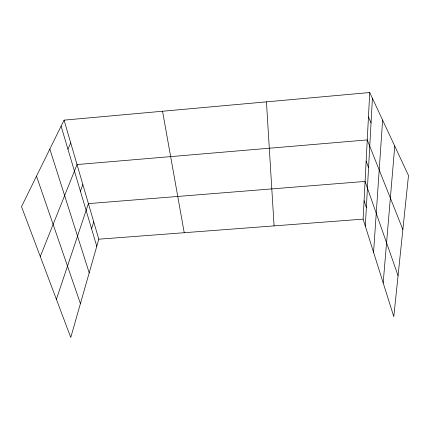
<?xml version="1.0" encoding="UTF-8"?>
<svg xmlns="http://www.w3.org/2000/svg" width="430" height="430" viewBox="0 0 430 430"><rect width="100%" height="100%" fill="white"/><g stroke="black" fill="none" stroke-linecap="round" stroke-linejoin="round"><path stroke-width="0.64" d="M369.73 92.531L408.5 175.504L393.794 316.62L363.119 219.133L369.73 92.531L64.065 120.137L21.5 206.653L70.762 337.469L98.793 239.198L64.065 120.137M365.317 226.11L372.412 98.266M373.573 252.351L382.619 120.11M383.178 282.881L394.756 146.087M91.574 228.776L93.719 221.81M56.395 299.312L88.413 203.616L365.091 181.428L398.062 275.678M80.421 191.226L82.856 184.556M40.28 256.522L77.024 164.561L367.258 139.917L402.867 229.555M67.94 149.199L70.713 142.921M98.793 239.198L363.119 219.133M368.462 116.852L371.047 122.883M366.145 161.18L368.558 167.673M36.502 176.166L80.421 303.612M364.081 200.724L366.344 207.561M49.826 149.076L89.198 272.83M61.098 126.167L96.771 246.277M162.551 111.241L184.233 232.716M266.444 101.856L274.087 225.895"/></g></svg>
